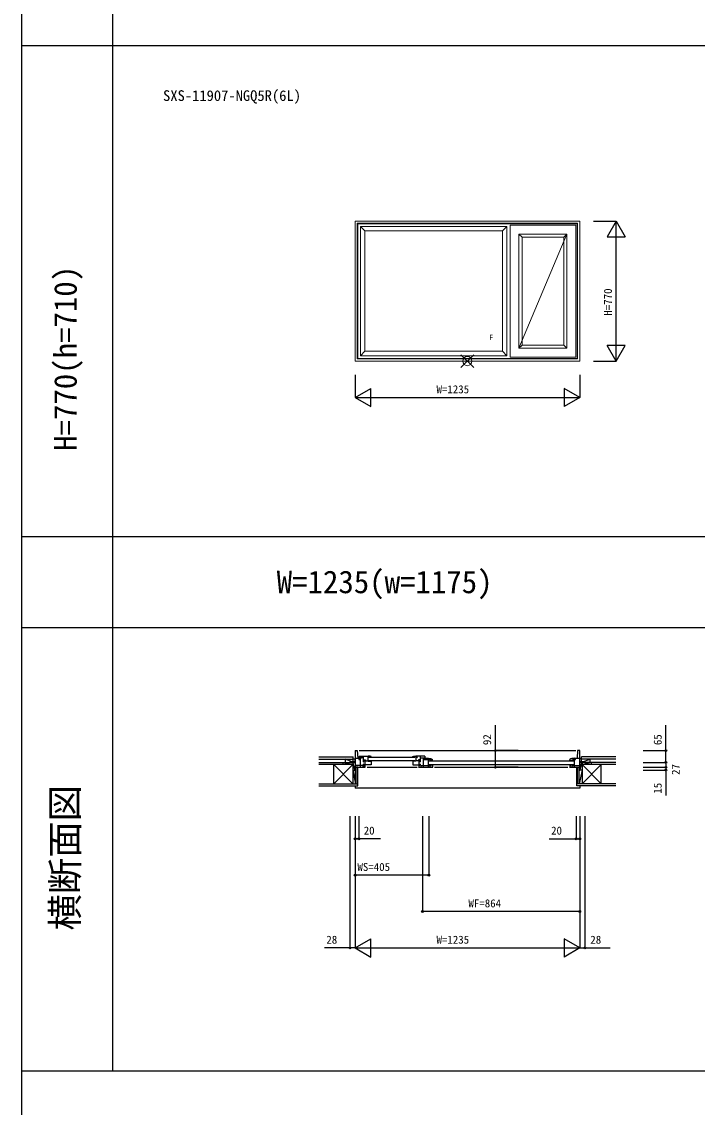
# Model space of a CAD drawing. Units: millimetres, scale not verified. Extents: x -13750 to 13750, y -10000 to 10000.
# Drawn here: x -13750 to -10036, y -1938 to 4031 of the extents above; entities that cross this region are included whole.
import ezdxf
from ezdxf.enums import TextEntityAlignment as Align

# ---------------------------------------------------------------- set-up
doc = ezdxf.new("R2010")
doc.units = ezdxf.units.MM
doc.header["$LTSCALE"] = 50
for name, color, linetype in [('0-0_0', 3, 'Continuous'), ('0-2_YKK_B1', 4, 'Continuous'), ('0-3_YKK_B2', 5, 'Continuous'), ('0-6_YKK_F1', 7, 'Continuous'), ('0-8_YKK_N1', 2, 'Continuous'), ('0-9_YKK_Z1', 7, 'Continuous')]:
    doc.layers.add(name, color=color, linetype=linetype)
doc.layers.add('0-1_YKK_A1', color=4, linetype='Continuous', lineweight=18)
doc.layers.add('0-7_YKK_IN', color=1, linetype='Continuous', lineweight=18)
doc.styles.add('ＭＳ ゴシック', font='')
doc.styles.get('ＭＳ ゴシック').set_extended_font_data('MS Gothic')

msp = doc.modelspace()

# ---------------------------------------------------------------- linework, layer by layer
at = {"layer": '0-1_YKK_A1'}
for p, q in [((-11917.5, 2165), (-11917.5, 2935)), ((-11917.5, 2935), (-10682.5, 2935)), ((-10682.5, 2165), (-10682.5, 2935)), ((-11905.5, 2177), (-11905.5, 2923)), ((-11905.5, 2923), (-10694.5, 2923)), ((-11903.3, 2920.8), (-11905.5, 2923)), ((-11903.3, 2179.2), (-11903.3, 2920.8)), ((-11903.3, 2920.8), (-10696.7, 2920.8)), ((-11887.5, 2195), (-11887.5, 2905)), ((-11887.5, 2905), (-11083.5, 2905)), ((-11863.5, 2881), (-11887.5, 2905)), ((-11863.5, 2219), (-11863.5, 2881)), ((-11863.5, 2881), (-11107.5, 2881)), ((-11107.5, 2881), (-11083.5, 2905)), ((-11107.5, 2219), (-11107.5, 2881)), ((-11083.5, 2195), (-11083.5, 2905)), ((-11065.5, 2187), (-11065.5, 2913)), ((-11065.5, 2913), (-10704.5, 2913)), ((-10704.5, 2187), (-10704.5, 2913)), ((-10696.7, 2920.8), (-10694.5, 2923)), ((-10696.7, 2179.2), (-10696.7, 2920.8)), ((-10694.5, 2177), (-10694.5, 2923)), ((-11016.5, 2236), (-11016.5, 2864)), ((-10753.5, 2864), (-11016.5, 2236)), ((-11016.5, 2864), (-10753.5, 2864)), ((-10999.5, 2847), (-11016.5, 2864)), ((-10999.5, 2253), (-10999.5, 2847)), ((-10999.5, 2847), (-10770.5, 2847)), ((-10770.5, 2847), (-10753.5, 2864)), ((-10770.5, 2253), (-10770.5, 2847)), ((-10753.5, 2236), (-10753.5, 2864)), ((-11863.5, 2219), (-11887.5, 2195)), ((-11863.5, 2219), (-11107.5, 2219)), ((-11107.5, 2219), (-11083.5, 2195)), ((-10999.5, 2253), (-11016.5, 2236)), ((-11016.5, 2236), (-10753.5, 2236)), ((-10999.5, 2253), (-10770.5, 2253)), ((-10770.5, 2253), (-10753.5, 2236)), ((-11917.5, 2165), (-10682.5, 2165)), ((-11905.5, 2177), (-11903.3, 2179.2)), ((-11905.5, 2177), (-10694.5, 2177)), ((-11903.3, 2179.2), (-10696.7, 2179.2)), ((-11887.5, 2195), (-11083.5, 2195)), ((-11065.5, 2187), (-10704.5, 2187)), ((-10694.5, 2177), (-10696.7, 2179.2))]:
    msp.add_line(p, q, dxfattribs=at)
at = {"layer": '0-2_YKK_B1'}
for p, q in [((-11917.5, 23.75), (-11905.5, 23.75)), ((-11917.5, 23.75), (-11917.5, -68.25)), ((-11905.5, 23.75), (-11903.3, -18.25)), ((-11895.5, 23.75), (-10704.5, 23.75)), ((-10694.5, 23.75), (-10696.7, -18.25)), ((-10682.5, 23.75), (-10694.5, 23.75)), ((-10682.5, -68.25), (-10682.5, 23.75)), ((-11945.5, -38.75), (-11917.5, -38.75)), ((-11945.5, -38.75), (-11945.5, -41.25)), ((-11917.5, -18.25), (-11887.5, -18.25)), ((-11871.3, -58.25), (-11917.5, -58.25)), ((-11895.58, -16.25), (-11892.16, -19.15)), ((-11895.5, -6.25), (-11846.5, -6.25)), ((-11895.5, -6.25), (-11895.5, -16.25)), ((-11871.5, -15.25), (-11895.5, -15.25)), ((-11894.3, -25.46), (-11894.3, -18.25)), ((-11887.5, -24.26), (-11894.3, -25.46)), ((-11893.3, -29.16), (-11893.3, -25.28)), ((-11887.5, -18.25), (-11887.5, -21.19)), ((-11887.5, -68.25), (-11887.5, -24.26)), ((-11873.1, -65.75), (-11873.1, -58.25)), ((-11871.5, -37.25), (-11871.5, -6.25)), ((-11871.5, -27.65), (-11860.5, -27.65)), ((-11871.5, -32.45), (-11846.5, -32.45)), ((-11871.5, -37.25), (-11869, -37.25)), ((-11869, -50.25), (-11871.5, -50.25)), ((-11871.5, -54.25), (-11871.5, -50.25)), ((-11829.5, -54.25), (-11871.5, -54.25)), ((-11863.5, -58.25), (-11867.8, -58.25)), ((-11865.3, -65.75), (-11865.3, -58.25)), ((-11864.8, -32.45), (-11864.8, -54.25)), ((-11863.5, -58.25), (-11863.5, -68.25)), ((-11860.5, -27.65), (-11860.5, -32.45)), ((-11846.5, -35.25), (-11846.5, -6.25)), ((-11846.5, -11.45), (-11829.5, -11.45)), ((-11846.5, -35.25), (-11829.5, -35.25)), ((-11588.5, -13.75), (-11841.5, -13.75)), ((-11588.5, -32.75), (-11841.5, -32.75)), ((-11829.83, -9.2), (-11834.93, -7.68)), ((-11834.8, -11.95), (-11834.8, -11.45)), ((-11834.8, -11.95), (-11832.8, -11.95)), ((-11832.8, -11.95), (-11830.57, -13.23)), ((-11829.5, -12.45), (-11829.5, -11.45)), ((-11829.5, -34.25), (-11829.5, -54.25)), ((-11600.5, -12.45), (-11600.5, -11.45)), ((-11584.2, -11.45), (-11600.5, -11.45)), ((-11600.5, -34.25), (-11600.5, -54.25)), ((-11583.5, -35.25), (-11600.5, -35.25)), ((-11600.5, -54.25), (-11558.5, -54.25)), ((-11595.2, -11.95), (-11595.2, -11.45)), ((-11589.82, -6.75), (-11584.5, -6.45)), ((-11584.5, -6.45), (-11583.5, -6.45)), ((-11584.2, -11.45), (-11584.2, -6.45)), ((-11583.5, -6.25), (-11583.5, -9.19)), ((-11534.5, -6.25), (-11583.5, -6.25)), ((-11583.5, -12.26), (-11576.7, -13.39)), ((-11583.5, -12.26), (-11583.5, -35.25)), ((-11558.5, -32.45), (-11583.5, -32.45)), ((-11576.7, -13.39), (-11576.7, -6.25)), ((-11569.5, -27.65), (-11569.5, -32.45)), ((-11558.5, -27.65), (-11569.5, -27.65)), ((-11562.2, -58.25), (-11566.5, -58.25)), ((-11566.5, -58.25), (-11566.5, -68.25)), ((-11565.2, -54.25), (-11565.2, -32.45)), ((-11558.5, -37.25), (-11561, -37.25)), ((-11561, -50.25), (-11558.5, -50.25)), ((-11558.7, -58.25), (-11500.3, -58.25)), ((-11558.5, -37.25), (-11558.5, -6.25)), ((-11558.5, -15.25), (-11534.5, -15.25)), ((-11558.5, -54.25), (-11558.5, -50.25)), ((-11555.1, -68.25), (-11555.1, -58.25)), ((-11542.5, -18.25), (-11516.5, -18.25)), ((-11542.5, -18.25), (-11542.5, -21.23)), ((-11542.5, -24.26), (-11535.7, -25.46)), ((-11542.5, -24.26), (-11542.5, -68.25)), ((-11537.9, -29.16), (-11537.9, -25.07)), ((-11534.42, -16.25), (-11537.84, -19.15)), ((-11535.7, -26.25), (-11535.7, -18.25)), ((-11523.3, -26.25), (-11535.7, -26.25)), ((-11534.5, -6.25), (-11534.5, -16.25)), ((-11523.3, -26.25), (-11523.3, -18.25)), ((-11523.3, -25.46), (-11516.5, -24.26)), ((-11523, -23.77), (-11519.02, -20.66)), ((-11523, -25.25), (-11523, -23.77)), ((-11521.1, -29.16), (-11521.1, -25.07)), ((-11519.02, -20.66), (-11517.2, -21.05)), ((-11517.2, -21.05), (-11515.8, -21.05)), ((-11516.5, -18.25), (-11516.5, -21.23)), ((-11516.5, -24.26), (-11516.5, -68.25)), ((-11515.8, -25.72), (-11515.8, -18.73)), ((-11511.15, -25.99), (-11515.8, -25.72)), ((-10717.5, -34.75), (-11511.5, -34.75)), ((-10717.5, -53.75), (-11511.5, -53.75)), ((-11507.06, -26.68), (-11511.15, -25.99)), ((-11509.57, -19.13), (-11503.74, -20.28)), ((-11499.19, -29.32), (-11507.06, -26.68)), ((-11503.9, -68.25), (-11503.9, -58.25)), ((-11503.74, -20.28), (-11498.1, -22.17)), ((-11498.4, -30.25), (-11499.19, -29.32)), ((-11498.4, -30.25), (-11497.3, -30.25)), ((-11498.1, -22.17), (-11492.5, -24.89)), ((-11497.8, -30.25), (-11497.8, -30.75)), ((-11492.5, -30.25), (-11497.8, -30.25)), ((-11497.8, -30.75), (-11495.71, -33.88)), ((-11496.8, -58.25), (-11492.5, -58.25)), ((-11494.1, -30.25), (-11492.5, -30.25)), ((-11492.5, -30.25), (-11492.5, -24.89)), ((-11492.5, -33.25), (-11492.5, -30.25)), ((-11492.5, -58.25), (-11492.5, -68.25)), ((-10730.9, -22.11), (-10736.5, -24.84)), ((-10736.5, -30.2), (-10736.5, -24.84)), ((-10734.9, -30.2), (-10736.5, -30.2)), ((-10736.5, -30.2), (-10731.2, -30.2)), ((-10736.5, -33.2), (-10736.5, -30.2)), ((-10736.5, -58.25), (-10736.5, -68.25)), ((-10736.5, -58.25), (-10732.2, -58.25)), ((-10731.2, -30.7), (-10733.29, -33.83)), ((-10730.6, -30.2), (-10731.7, -30.2)), ((-10731.2, -30.2), (-10731.2, -30.7)), ((-10725.26, -20.23), (-10730.9, -22.11)), ((-10730.6, -30.2), (-10729.81, -29.27)), ((-10729.81, -29.27), (-10721.94, -26.62)), ((-10728.7, -58.25), (-10682.5, -58.25)), ((-10719.43, -19.08), (-10725.26, -20.23)), ((-10725.1, -68.25), (-10725.1, -58.25)), ((-10721.94, -26.62), (-10717.85, -25.94)), ((-10717.85, -25.94), (-10713.2, -25.67)), ((-10713.2, -25.67), (-10713.2, -18.68)), ((-10711.8, -21), (-10713.2, -21)), ((-10712.5, -18.25), (-10682.5, -18.25)), ((-10712.5, -18.25), (-10712.5, -21.05)), ((-10712.5, -24.26), (-10712.5, -68.25)), ((-10705.7, -25.46), (-10712.5, -24.26)), ((-10707.9, -29.16), (-10707.9, -25.07)), ((-10706, -25.2), (-10706, -23.72)), ((-10705.7, -25.46), (-10705.7, -18.25)), ((-10654.5, -38.75), (-10682.5, -38.75)), ((-10654.5, -38.75), (-10654.5, -41.25)), ((-11917.5, -68.25), (-11861.5, -68.25)), ((-11914.5, -83.25), (-11917.5, -83.25)), ((-11914.5, -68.25), (-11914.5, -83.25)), ((-11873.1, -65.75), (-11865.3, -65.75)), ((-11851.5, -68.25), (-11576.5, -68.25)), ((-11568.5, -68.25), (-11490.5, -68.25)), ((-11480.5, -68.25), (-10748.5, -68.25)), ((-10738.5, -68.25), (-10682.5, -68.25)), ((-10685.5, -83.25), (-10685.5, -68.25)), ((-10685.5, -83.25), (-10682.5, -83.25))]:
    msp.add_line(p, q, dxfattribs=at)
for points in [[(-11834.93, -7.68), (-11840.18, -6.75), (-11845.5, -6.45), (-11846.5, -6.45)], [(-11829.5, -11.45), (-11829.5, -9.67), (-11829.83, -9.2)], [(-11600.5, -11.45), (-11600.5, -9.67), (-11600.17, -9.2), (-11595.07, -7.68), (-11589.82, -6.75)], [(-11595.2, -11.95), (-11597.2, -11.95), (-11599.43, -13.23)], [(-11584.2, -9.25), (-11582.8, -9.25), (-11580.98, -8.86), (-11577, -11.97), (-11577, -13.45)], [(-11516.5, -18.75), (-11515.5, -18.75), (-11509.57, -19.13)], [(-10712.5, -18.7), (-10713.5, -18.7), (-10719.43, -19.08)], [(-10706, -23.72), (-10709.98, -20.61), (-10711.8, -21)]]:
    msp.add_lwpolyline(points, dxfattribs=at)
at = {"layer": '0-3_YKK_B2'}
for p, q in [((-11917.5, -170.75), (-11917.5, -183.25)), ((-10682.5, -170.75), (-10682.5, -183.25)), ((-10682.5, -183.25), (-11917.5, -183.25))]:
    msp.add_line(p, q, dxfattribs=at)
at = {"layer": '0-6_YKK_F1'}
for p, q in [((-13750, -10000), (-13750, 10000)), ((-13250, -1737.5), (-13250, 9500)), ((-13750, 3900), (9350, 3900)), ((-13750, 1200), (9350, 1200)), ((-13750, 700), (9350, 700)), ((-13750, -1737.5), (9350, -1737.5))]:
    msp.add_line(p, q, dxfattribs=at)
at = {"layer": '0-7_YKK_IN'}
for p, q in [((-11335.36, 2200.36), (-11264.64, 2129.64)), ((-11335.36, 2129.64), (-11264.64, 2200.36))]:
    msp.add_line(p, q, dxfattribs=at)
msp.add_circle((-11300, 2165), 25, dxfattribs=at)
at = {"layer": '0-8_YKK_N1'}
for p, q in [((-10607.5, 2935), (-10482.5, 2935)), ((-10482.5, 2935), (-10532.5, 2848.4)), ((-10482.5, 2165), (-10482.5, 2935)), ((-10482.5, 2935), (-10432.5, 2848.4)), ((-10532.5, 2848.4), (-10432.5, 2848.4)), ((-10482.5, 2165), (-10532.5, 2251.6)), ((-10432.5, 2251.6), (-10532.5, 2251.6)), ((-10482.5, 2165), (-10432.5, 2251.6)), ((-10607.5, 2165), (-10482.5, 2165)), ((-11917.5, 2090), (-11917.5, 1965)), ((-10682.5, 2090), (-10682.5, 1965)), ((-11917.5, 1965), (-11830.9, 2015)), ((-11830.9, 1915), (-11830.9, 2015)), ((-10682.5, 1965), (-10769.1, 2015)), ((-10769.1, 2015), (-10769.1, 1915)), ((-11917.5, 1965), (-10682.5, 1965)), ((-11917.5, 1965), (-11830.9, 1915)), ((-10682.5, 1965), (-10769.1, 1915)), ((-11021.43, 23.75), (-11146.43, 23.75)), ((-10334.14, 23.75), (-10209.14, 23.75)), ((-10209.14, -41.25), (-10209.14, -68.25)), ((-10334.14, -68.25), (-10209.14, -68.25)), ((-10209.14, -68.25), (-10209.14, -83.25)), ((-11945.5, -336.25), (-11945.5, -1061.25)), ((-11917.5, -336.25), (-11917.5, -1061.25)), ((-11546.5, -336.25), (-11546.5, -861.25)), ((-10682.5, -336.25), (-10682.5, -1061.25)), ((-10654.5, -336.25), (-10654.5, -1061.25)), ((-11777.96, -461.25), (-11897.5, -461.25)), ((-10850.07, -461.25), (-10702.5, -461.25)), ((-10682.5, -861.25), (-11546.5, -861.25)), ((-11917.5, -1061.25), (-11830.9, -1011.25)), ((-11830.9, -1111.25), (-11830.9, -1011.25)), ((-10682.5, -1061.25), (-10769.1, -1011.25)), ((-10769.1, -1011.25), (-10769.1, -1111.25)), ((-11917.5, -1061.25), (-10682.5, -1061.25)), ((-11917.5, -1061.25), (-11830.9, -1111.25)), ((-10682.5, -1061.25), (-10769.1, -1111.25))]:
    msp.add_line(p, q, dxfattribs=at)
for points in [[(-11021.43, -68.25), (-11146.43, -68.25), (-11146.43, 23.75), (-11146.43, 163.75)], [(-10334.14, -41.25), (-10209.14, -41.25), (-10209.14, 23.75), (-10209.14, 163.75)], [(-10334.14, -83.25), (-10209.14, -83.25), (-10209.14, -223.25)], [(-11512.5, -336.25), (-11512.5, -661.25), (-11917.5, -661.25)], [(-11897.5, -336.25), (-11897.5, -461.25), (-11917.5, -461.25)], [(-10702.5, -336.25), (-10702.5, -461.25), (-10682.5, -461.25)], [(-11917.5, -1061.25), (-11945.5, -1061.25), (-12085.5, -1061.25)], [(-10682.5, -1061.25), (-10654.5, -1061.25), (-10514.5, -1061.25)]]:
    msp.add_lwpolyline(points, dxfattribs=at)
for centre in [(-11146.43, 23.75), (-10209.14, 23.75), (-10209.14, -41.25), (-11146.43, -68.25), (-10209.14, -68.25), (-10209.14, -83.25), (-11917.5, -461.25), (-11897.5, -461.25), (-10702.5, -461.25), (-10682.5, -461.25), (-11917.5, -661.25), (-11512.5, -661.25), (-11546.5, -861.25), (-10682.5, -861.25), (-11945.5, -1061.25), (-10654.5, -1061.25)]:
    msp.add_circle(centre, 5, dxfattribs=at)
at = {"layer": '0-9_YKK_Z1'}
for p, q in [((-12117.5, -11.25), (-11927.5, -11.25)), ((-12117.5, -23.25), (-11927.5, -23.25)), ((-12117.5, -41.25), (-11982.5, -41.25)), ((-11930, -53.25), (-12117.5, -53.25)), ((-11930, -158.25), (-12035, -53.25)), ((-11930, -53.25), (-12035, -158.25)), ((-12035, -158.25), (-12035, -53.25)), ((-11982.5, -41.25), (-11930, -53.25)), ((-11982.5, -41.25), (-11917.5, -41.25)), ((-11982.5, -53.25), (-11982.5, -41.25)), ((-11933.75, -38.75), (-11972.5, -23.25)), ((-11972.5, -23.25), (-11972.5, -41.25)), ((-11930, -41.25), (-11930, -158.25)), ((-11927.5, -38.75), (-11927.5, -11.25)), ((-11927.5, -21.25), (-11917.5, -21.25)), ((-11927.5, -38.75), (-11917.5, -38.75)), ((-11917.8, -38.75), (-11927.5, -38.75)), ((-11917.5, -38.75), (-11917.5, -21.25)), ((-10682.5, -38.75), (-10682.5, -21.25)), ((-10672.5, -21.25), (-10682.5, -21.25)), ((-10617.5, -41.25), (-10682.5, -41.25)), ((-10682.2, -38.75), (-10672.5, -38.75)), ((-10484.14, -11.25), (-10672.5, -11.25)), ((-10672.5, -38.75), (-10672.5, -11.25)), ((-10484.14, -23.25), (-10672.5, -23.25)), ((-10670, -41.25), (-10670, -158.25)), ((-10617.5, -41.25), (-10670, -53.25)), ((-10484.14, -53.25), (-10670, -53.25)), ((-10670, -158.25), (-10565, -53.25)), ((-10670, -53.25), (-10565, -158.25)), ((-10666.25, -38.75), (-10627.5, -23.25)), ((-10627.5, -23.25), (-10627.5, -41.25)), ((-10484.14, -41.25), (-10617.5, -41.25)), ((-10617.5, -53.25), (-10617.5, -41.25)), ((-10565, -158.25), (-10565, -53.25)), ((-11930, -83.25), (-11914.48, -158.25)), ((-11930, -83.25), (-11914.48, -83.25)), ((-11914.5, -158.25), (-11914.5, -68.25)), ((-11902, -68.25), (-11914.5, -68.25)), ((-11914.48, -158.25), (-11914.48, -83.25)), ((-11913, -68.25), (-11913, -158.25)), ((-11903.5, -68.25), (-11903.5, -158.25)), ((-11902, -170.75), (-11902, -68.25)), ((-10698, -68.25), (-10685.5, -68.25)), ((-10698, -158.25), (-10698, -68.25)), ((-10696.5, -68.25), (-10696.5, -158.25)), ((-10687, -68.25), (-10687, -158.25)), ((-10685.52, -158.25), (-10685.52, -83.25)), ((-10670, -83.25), (-10685.52, -158.25)), ((-10670, -83.25), (-10685.52, -83.25)), ((-10685.5, -158.25), (-10685.5, -68.25)), ((-12117.5, -158.25), (-11902, -158.25)), ((-12117.5, -159.75), (-11902, -159.75)), ((-12117.5, -169.25), (-11902, -169.25)), ((-12117.5, -170.75), (-11902, -170.75)), ((-10484.14, -158.25), (-10698.02, -158.25)), ((-10698.02, -170.75), (-10698.02, -158.25)), ((-10484.14, -159.75), (-10698.02, -159.75)), ((-10484.14, -169.25), (-10698.02, -169.25)), ((-10484.14, -170.75), (-10698.02, -170.75))]:
    msp.add_line(p, q, dxfattribs=at)
for points in [[(-11917.5, -41.25), (-11917.5, -83.25), (-11930, -41.25)], [(-10682.5, -41.25), (-10682.5, -83.25), (-10670, -41.25)]]:
    msp.add_lwpolyline(points, dxfattribs=at)

# ---------------------------------------------------------------- texts
at = {"layer": '0-0_0', "color": 7, "style": 'ＭＳ ゴシック'}
msp.add_text('SXS-11907-NGQ5R(6L)', height=58.65, dxfattribs=at).set_placement((-12973.07, 3578.03), align=Align.BOTTOM_LEFT)
at = {"layer": '0-0_0', "style": 'ＭＳ ゴシック'}
for s, height, p in [('H=770(h=710)', 124.6, (-13410.05, 1671.67)), ('横断面図', 146.6, (-13395.05, -965.42))]:
    msp.add_text(s, height=height, rotation=90, dxfattribs=at).set_placement(p, align=Align.BOTTOM_LEFT)
msp.add_text('W=1235(w=1175)', height=124.6, dxfattribs=at).set_placement((-12348.33, 851.63), align=Align.BOTTOM_LEFT)
at = {"layer": '0-1_YKK_A1', "style": 'ＭＳ ゴシック'}
msp.add_text('F', height=29.33, dxfattribs=at).set_placement((-11180.84, 2272.05), align=Align.BOTTOM_LEFT)
at = {"layer": '0-8_YKK_N1', "style": 'ＭＳ ゴシック'}
for s, p in [('H=770', (-10492.5, 2415)), ('92', (-11156.43, 53.75)), ('65', (-10219.14, 53.75)), ('27', (-10119.55, -110.11)), ('15', (-10219.14, -213.25))]:
    msp.add_text(s, height=43.99, rotation=90, dxfattribs=at).set_placement(p, align=Align.BOTTOM_LEFT)
for s, p in [('W=1235', (-11470, 1975)), ('20', (-11870.09, -451.25)), ('20', (-10840.07, -451.25)), ('WS=405', (-11904.7, -651.25)), ('WF=864', (-11294.5, -851.25)), ('28', (-12075.5, -1051.25)), ('W=1235', (-11470, -1051.25)), ('28', (-10624.5, -1051.25))]:
    msp.add_text(s, height=43.99, dxfattribs=at).set_placement(p, align=Align.BOTTOM_LEFT)

doc.saveas('drawing.dxf')
